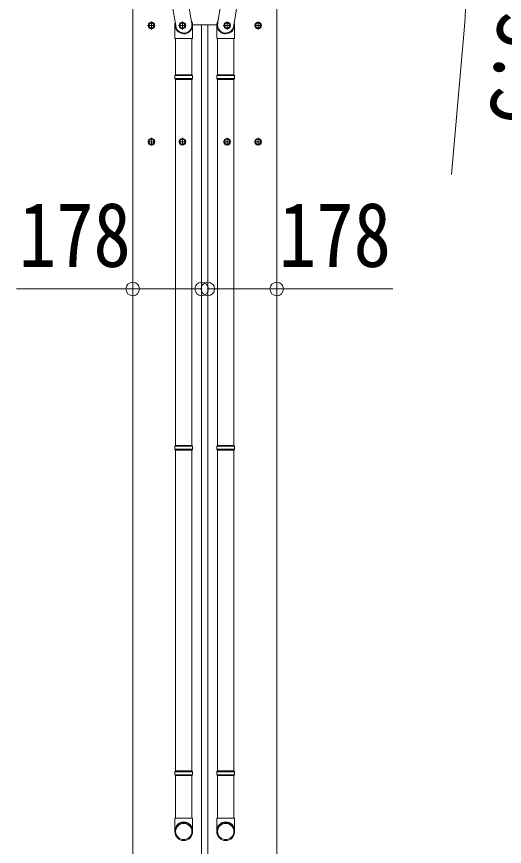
# Model space of a CAD drawing. Units: millimetres at full size. Extents: x -9783 to 9892, y -6828 to 6752.
# Drawn here: x -4641 to -3381, y -4207 to -2065 of the extents above; entities that cross this region are included whole.
import ezdxf
from ezdxf.enums import TextEntityAlignment as Align

# ---------------------------------------------------------------- set-up
doc = ezdxf.new("R2010")
doc.units = ezdxf.units.MM
doc.header["$LTSCALE"] = 35
doc.header["$PDMODE"] = 32
doc.header["$PDSIZE"] = 35
for name, color, linetype, lineweight in [('0-1_本体', 4, 'Continuous', 9), ('0-2_部品', 7, 'Continuous', 9), ('0-A_寸法', 6, 'Continuous', 9)]:
    doc.layers.add(name, color=color, linetype=linetype, lineweight=lineweight)
doc.styles.add('ＭＳ ゴシック', font='')
doc.styles.get('ＭＳ ゴシック').set_extended_font_data('MS Gothic')

msp = doc.modelspace()

# ---------------------------------------------------------------- linework, layer by layer
at = {"layer": '0-1_本体'}
for p, q in [((-4340.72, -1908.07), (-4340.72, -4788.07)), ((-4340.72, -1908.07), (-4340.72, -4788.07)), ((-3968.72, -1908.07), (-3968.72, -4788.07)), ((-3968.72, -1908.07), (-3968.72, -4788.07)), ((-4162.72, -4788.07), (-4162.72, -2086.63)), ((-4162.72, -4788.07), (-4162.72, -2086.63)), ((-4146.72, -4788.07), (-4146.72, -2086.63)), ((-4146.72, -4788.07), (-4146.72, -2086.63))]:
    msp.add_line(p, q, dxfattribs=at)
at = {"layer": '0-1_本体', "color": 6}
for p, q in [((-4340.72, -2768.24), (-4162.72, -2768.24)), ((-3968.72, -2768.24), (-4146.72, -2768.24))]:
    msp.add_line(p, q, dxfattribs=at)
at = {"layer": '0-2_部品'}
for p, q in [((-4203.98, -1988.23), (-4188.07, -2084.4)), ((-4105.45, -1988.23), (-4121.37, -2084.4)), ((-4239.5, -2030.14), (-4228.77, -2093.73)), ((-4069.93, -2030.14), (-4080.66, -2093.73)), ((-4302.47, -2088.31), (-4282.47, -2088.31)), ((-4298.97, -2084.55), (-4292.47, -2080.8)), ((-4292.47, -2098.31), (-4292.47, -2078.31)), ((-4292.47, -2080.8), (-4285.97, -2084.55)), ((-4285.97, -2092.06), (-4292.47, -2095.81)), ((-4285.97, -2084.55), (-4285.97, -2092.06)), ((-4231.92, -2086.91), (-4231.92, -2121.56)), ((-4222.47, -2088.31), (-4202.47, -2088.31)), ((-4218.97, -2084.55), (-4212.47, -2080.8)), ((-4212.47, -2098.31), (-4212.47, -2078.31)), ((-4212.47, -2080.8), (-4205.97, -2084.55)), ((-4205.97, -2092.06), (-4212.47, -2095.81)), ((-4205.97, -2084.55), (-4205.97, -2092.06)), ((-4186.34, -2086.63), (-4123.09, -2086.63)), ((-4185.92, -2121.56), (-4185.92, -2087.21)), ((-4123.52, -2121.56), (-4123.52, -2087.21)), ((-4086.96, -2088.31), (-4106.96, -2088.31)), ((-4096.96, -2080.8), (-4103.46, -2084.55)), ((-4103.46, -2084.55), (-4103.46, -2092.06)), ((-4103.46, -2092.06), (-4096.96, -2095.81)), ((-4096.96, -2098.31), (-4096.96, -2078.31)), ((-4090.46, -2084.55), (-4096.96, -2080.8)), ((-4077.52, -2086.91), (-4077.52, -2121.56)), ((-4006.96, -2088.31), (-4026.96, -2088.31)), ((-4016.96, -2080.8), (-4023.46, -2084.55)), ((-4023.46, -2084.55), (-4023.46, -2092.06)), ((-4023.46, -2092.06), (-4016.96, -2095.81)), ((-4016.96, -2098.31), (-4016.96, -2078.31)), ((-4010.46, -2084.55), (-4016.96, -2080.8)), ((-4231.92, -2121.56), (-4185.92, -2121.56)), ((-4229.92, -2121.56), (-4229.92, -2215.56)), ((-4187.92, -2121.56), (-4187.92, -2215.56)), ((-4077.52, -2121.56), (-4123.52, -2121.56)), ((-4121.52, -2121.56), (-4121.52, -2215.56)), ((-4079.52, -2121.56), (-4079.52, -2215.56)), ((-4231.92, -2217.56), (-4230.92, -2215.56)), ((-4231.92, -2217.56), (-4185.92, -2217.56)), ((-4231.92, -2217.56), (-4231.92, -2225.56)), ((-4231.92, -2225.56), (-4185.92, -2225.56)), ((-4231.92, -2225.56), (-4230.92, -2227.56)), ((-4230.92, -2215.56), (-4186.92, -2215.56)), ((-4185.92, -2217.56), (-4186.92, -2215.56)), ((-4123.52, -2217.56), (-4122.52, -2215.56)), ((-4077.52, -2217.56), (-4123.52, -2217.56)), ((-4077.52, -2225.56), (-4123.52, -2225.56)), ((-4078.52, -2215.56), (-4122.52, -2215.56)), ((-4077.52, -2217.56), (-4078.52, -2215.56)), ((-4077.52, -2225.56), (-4078.52, -2227.56)), ((-4077.52, -2217.56), (-4077.52, -2225.56)), ((-4230.92, -2227.56), (-4186.92, -2227.56)), ((-4229.92, -2227.56), (-4229.92, -3171.75)), ((-4187.92, -2227.56), (-4187.92, -3171.75)), ((-4078.52, -2227.56), (-4122.52, -2227.56)), ((-4121.52, -2227.56), (-4121.52, -3171.75)), ((-4079.52, -2227.56), (-4079.52, -3171.75)), ((-4302.47, -2388.31), (-4282.47, -2388.31)), ((-4298.97, -2384.55), (-4292.47, -2380.8)), ((-4292.47, -2398.31), (-4292.47, -2378.31)), ((-4292.47, -2380.8), (-4285.97, -2384.55)), ((-4285.97, -2392.06), (-4292.47, -2395.81)), ((-4285.97, -2384.55), (-4285.97, -2392.06)), ((-4222.47, -2388.31), (-4202.47, -2388.31)), ((-4218.97, -2384.55), (-4212.47, -2380.8)), ((-4212.47, -2398.31), (-4212.47, -2378.31)), ((-4212.47, -2380.8), (-4205.97, -2384.55)), ((-4205.97, -2392.06), (-4212.47, -2395.81)), ((-4205.97, -2384.55), (-4205.97, -2392.06)), ((-4086.96, -2388.31), (-4106.96, -2388.31)), ((-4096.96, -2380.8), (-4103.46, -2384.55)), ((-4103.46, -2384.55), (-4103.46, -2392.06)), ((-4103.46, -2392.06), (-4096.96, -2395.81)), ((-4096.96, -2398.31), (-4096.96, -2378.31)), ((-4090.46, -2384.55), (-4096.96, -2380.8)), ((-4006.96, -2388.31), (-4026.96, -2388.31)), ((-4016.96, -2380.8), (-4023.46, -2384.55)), ((-4023.46, -2384.55), (-4023.46, -2392.06)), ((-4023.46, -2392.06), (-4016.96, -2395.81)), ((-4016.96, -2398.31), (-4016.96, -2378.31)), ((-4010.46, -2384.55), (-4016.96, -2380.8)), ((-4231.92, -3173.75), (-4230.92, -3171.75)), ((-4231.92, -3173.75), (-4185.92, -3173.75)), ((-4231.92, -3173.75), (-4231.92, -3181.75)), ((-4231.92, -3181.75), (-4185.92, -3181.75)), ((-4231.92, -3181.75), (-4230.92, -3183.75)), ((-4230.92, -3171.75), (-4186.92, -3171.75)), ((-4230.92, -3183.75), (-4186.92, -3183.75)), ((-4229.92, -3183.75), (-4229.92, -4011.94)), ((-4187.92, -3183.75), (-4187.92, -4011.94)), ((-4185.92, -3173.75), (-4186.92, -3171.75)), ((-4123.52, -3173.75), (-4122.52, -3171.75)), ((-4077.52, -3173.75), (-4123.52, -3173.75)), ((-4077.52, -3181.75), (-4123.52, -3181.75)), ((-4078.52, -3171.75), (-4122.52, -3171.75)), ((-4078.52, -3183.75), (-4122.52, -3183.75)), ((-4121.52, -3183.75), (-4121.52, -4011.94)), ((-4079.52, -3183.75), (-4079.52, -4011.94)), ((-4077.52, -3173.75), (-4078.52, -3171.75)), ((-4077.52, -3181.75), (-4078.52, -3183.75)), ((-4077.52, -3173.75), (-4077.52, -3181.75)), ((-4231.92, -4013.94), (-4230.92, -4011.94)), ((-4231.92, -4013.94), (-4185.92, -4013.94)), ((-4231.92, -4013.94), (-4231.92, -4021.94)), ((-4231.92, -4021.94), (-4185.92, -4021.94)), ((-4231.92, -4021.94), (-4230.92, -4023.94)), ((-4230.92, -4011.94), (-4186.92, -4011.94)), ((-4230.92, -4023.94), (-4186.92, -4023.94)), ((-4229.92, -4023.94), (-4229.92, -4133.94)), ((-4187.92, -4023.94), (-4187.92, -4133.94)), ((-4185.92, -4013.94), (-4186.92, -4011.94)), ((-4123.52, -4013.94), (-4122.52, -4011.94)), ((-4077.52, -4013.94), (-4123.52, -4013.94)), ((-4077.52, -4021.94), (-4123.52, -4021.94)), ((-4078.52, -4011.94), (-4122.52, -4011.94)), ((-4078.52, -4023.94), (-4122.52, -4023.94)), ((-4121.52, -4023.94), (-4121.52, -4133.94)), ((-4079.52, -4023.94), (-4079.52, -4133.94)), ((-4077.52, -4013.94), (-4078.52, -4011.94)), ((-4077.52, -4021.94), (-4078.52, -4023.94)), ((-4077.52, -4013.94), (-4077.52, -4021.94)), ((-4231.92, -4168.08), (-4231.92, -4133.94)), ((-4231.92, -4133.94), (-4185.92, -4133.94)), ((-4185.92, -4168.08), (-4185.92, -4133.94)), ((-4123.52, -4168.08), (-4123.52, -4133.94)), ((-4077.52, -4133.94), (-4123.52, -4133.94)), ((-4077.52, -4168.08), (-4077.52, -4133.94))]:
    msp.add_line(p, q, dxfattribs=at)
for points in [[(-4292.47, -2095.81), (-4298.97, -2092.06), (-4298.97, -2084.55)], [(-4212.47, -2095.81), (-4218.97, -2092.06), (-4218.97, -2084.55)], [(-4096.96, -2095.81), (-4090.46, -2092.06), (-4090.46, -2084.55)], [(-4016.96, -2095.81), (-4010.46, -2092.06), (-4010.46, -2084.55)], [(-4185.92, -2217.56), (-4185.92, -2225.56), (-4186.92, -2227.56)], [(-4123.52, -2217.56), (-4123.52, -2225.56), (-4122.52, -2227.56)], [(-4292.47, -2395.81), (-4298.97, -2392.06), (-4298.97, -2384.55)], [(-4212.47, -2395.81), (-4218.97, -2392.06), (-4218.97, -2384.55)], [(-4096.96, -2395.81), (-4090.46, -2392.06), (-4090.46, -2384.55)], [(-4016.96, -2395.81), (-4010.46, -2392.06), (-4010.46, -2384.55)], [(-4185.92, -3173.75), (-4185.92, -3181.75), (-4186.92, -3183.75)], [(-4123.52, -3173.75), (-4123.52, -3181.75), (-4122.52, -3183.75)], [(-4185.92, -4013.94), (-4185.92, -4021.94), (-4186.92, -4023.94)], [(-4123.52, -4013.94), (-4123.52, -4021.94), (-4122.52, -4023.94)]]:
    msp.add_lwpolyline(points, dxfattribs=at)
for centre, radius in [((-4292.47, -2088.31), 8.5), ((-4292.47, -2088.31), 7.7), ((-4292.47, -2088.31), 6.5), ((-4212.47, -2088.31), 8.5), ((-4212.47, -2088.31), 7.7), ((-4212.47, -2088.31), 6.5), ((-4096.96, -2088.31), 8.5), ((-4096.96, -2088.31), 7.7), ((-4096.96, -2088.31), 6.5), ((-4016.96, -2088.31), 8.5), ((-4016.96, -2088.31), 7.7), ((-4016.96, -2088.31), 6.5), ((-4292.47, -2388.31), 8.5), ((-4292.47, -2388.31), 7.7), ((-4292.47, -2388.31), 6.5), ((-4212.47, -2388.31), 8.5), ((-4212.47, -2388.31), 7.7), ((-4212.47, -2388.31), 6.5), ((-4096.96, -2388.31), 8.5), ((-4096.96, -2388.31), 7.7), ((-4096.96, -2388.31), 6.5), ((-4016.96, -2388.31), 8.5), ((-4016.96, -2388.31), 7.7), ((-4016.96, -2388.31), 6.5)]:
    msp.add_circle(centre, radius, dxfattribs=at)
for centre, start, end in [((-4215.92, -2087.21), 0, 2.54858), ((-4093.52, -2087.21), 177.45142, 180)]:
    msp.add_arc(centre, 30, start, end, dxfattribs=at)
for centre, major_axis, ratio, start_param, end_param in [((-4208.92, -2086.91), (-23, 0), 0.996195, 6.0000678, 10.0103449), ((-4100.52, -2086.91), (23, 0), 0.996195, 2.5560258, 6.5663028), ((-4208.92, -2086.91), (-21, 0), 0.996195, 0.3319459, 3.3482706), ((-4100.52, -2086.91), (21, 0), 0.996195, 2.9349147, 5.9512394), ((-4208.92, -4166.34), (23, 0), 0.996195, 6.2831853, 9.424778), ((-4208.92, -4168.08), (23, 0), 0.996195, 6.2831853, 9.424778), ((-4100.52, -4166.34), (-23, 0), 0.996195, 3.1415927, 6.2831853), ((-4100.52, -4168.08), (-23, 0), 0.996195, 3.1415927, 6.2831853), ((-4208.92, -4168.08), (0, -23.43), 0.981806, 4.712389, 7.8539816), ((-4100.52, -4168.08), (0, -23.43), 0.981806, 4.712389, 7.8539816)]:
    msp.add_ellipse(centre, major_axis=major_axis, ratio=ratio, start_param=start_param, end_param=end_param, dxfattribs=at)
for centre, major_axis in [((-4208.92, -4168.08), (-21, 0)), ((-4100.52, -4168.08), (21, 0))]:
    msp.add_ellipse(centre, major_axis=major_axis, ratio=0.996195, dxfattribs=at)
at = {"layer": '0-A_寸法'}
for p, q in [((-3483.19, -2080.52), (-3517.55, -2473.02)), ((-4340.72, -2768.24), (-4640.72, -2768.24)), ((-3968.72, -2768.24), (-3668.72, -2768.24))]:
    msp.add_line(p, q, dxfattribs=at)
msp.add_arc((-3968.19, -2038.06), 486.86, 354.99678, 0, dxfattribs=at)
for p in [(-4340.72, -2768.24), (-4162.72, -2768.24), (-4146.72, -2768.24), (-3968.72, -2768.24)]:
    msp.add_point(p, dxfattribs=at)

# ---------------------------------------------------------------- texts
at = {"layer": '0-A_寸法', "color": 7, "style": 'ＭＳ ゴシック', "width": 0.85}
msp.add_text('13.5°', height=166.8, rotation=264.997, dxfattribs=at).set_placement((-3436.03, -1950.38), align=Align.BOTTOM_LEFT)
for p in [(-4635.09, -2761.24), (-3963.09, -2761.24)]:
    msp.add_text('178', height=166.8, dxfattribs=at).set_placement(p, align=Align.BOTTOM_LEFT)

doc.saveas('drawing.dxf')
